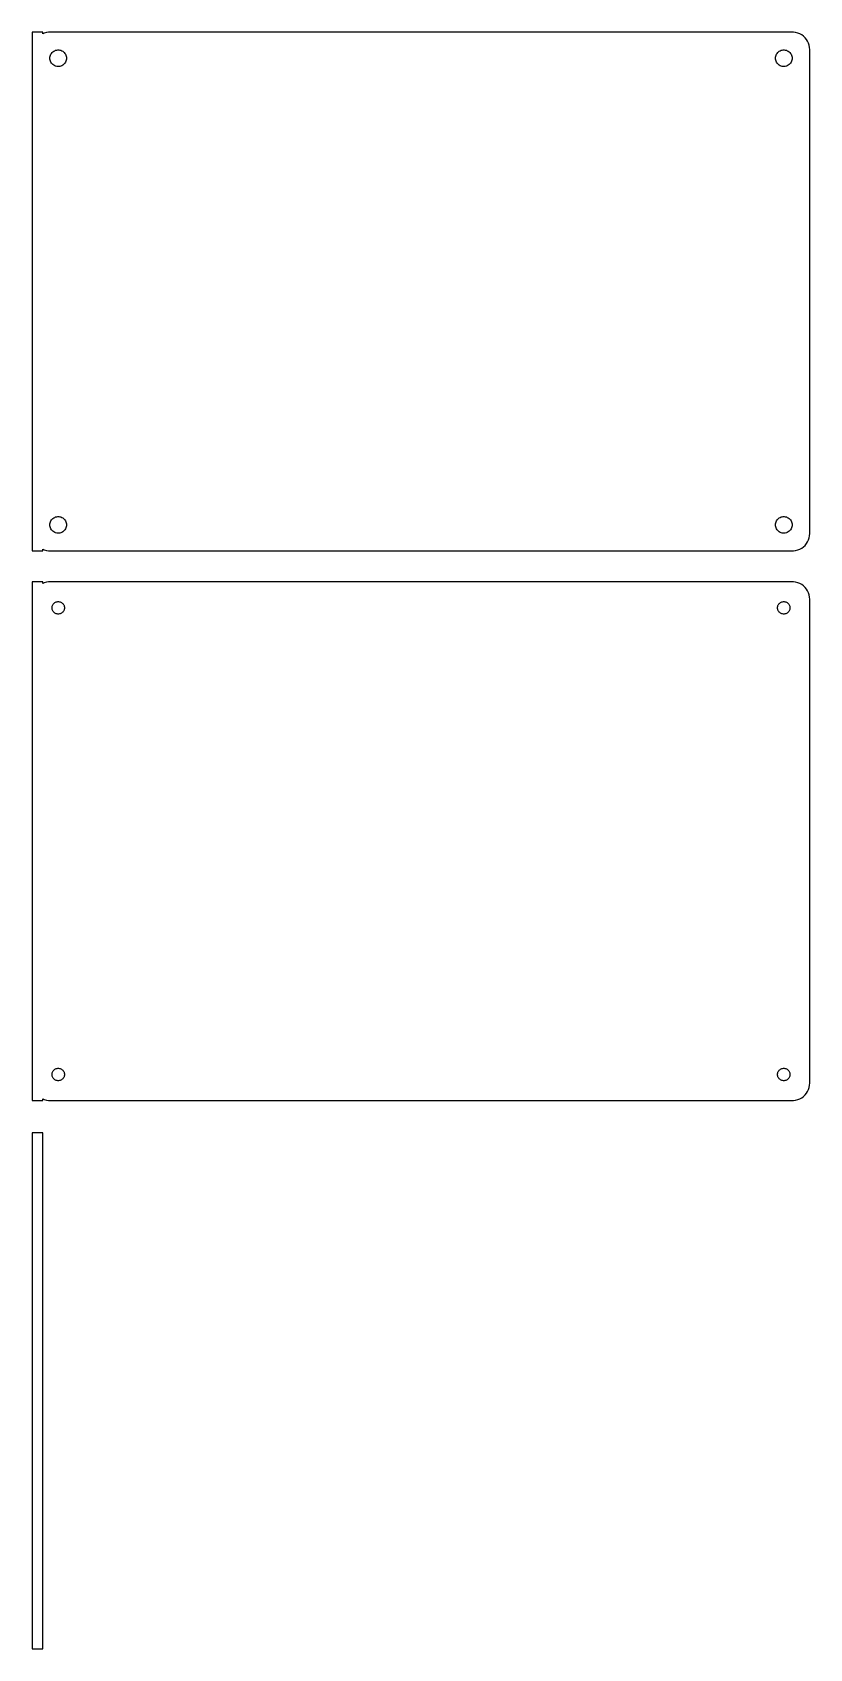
# Model space of a CAD drawing. Header units: metres. Extents: x -112 to 112, y -75 to 393.
import ezdxf

# ---------------------------------------------------------------- set-up
doc = ezdxf.new("R2010")
doc.units = ezdxf.units.M

msp = doc.modelspace()

# ---------------------------------------------------------------- linework, layer by layer
for p, q in [((-109.5, 392.99), (-112.5, 392.99)), ((-112.5, 392.99), (-112.5, 243.01)), ((-109.5, 392.575), (-109.5, 392.99)), ((-108.437, 392.911), (-109.045, 392.755)), ((-107.814, 392.99), (-108.437, 392.911)), ((107.814, 392.99), (-107.814, 392.99)), ((108.437, 392.911), (107.814, 392.99)), ((109.045, 392.755), (108.437, 392.911)), ((-109.045, 392.755), (-109.5, 392.575)), ((109.629, 392.524), (109.045, 392.755)), ((110.179, 392.222), (109.629, 392.524)), ((110.687, 391.853), (110.179, 392.222)), ((111.145, 391.423), (110.687, 391.853)), ((111.545, 390.939), (111.145, 391.423)), ((111.882, 390.409), (111.545, 390.939)), ((112.149, 389.841), (111.882, 390.409)), ((112.343, 389.243), (112.149, 389.841)), ((112.461, 388.627), (112.343, 389.243)), ((112.5, 388), (112.461, 388.627)), ((-107.4, 385.5), (-107.381, 385.801)), ((-107.381, 385.199), (-107.4, 385.5)), ((-107.381, 385.801), (-107.325, 386.097)), ((-107.325, 384.903), (-107.381, 385.199)), ((-107.325, 386.097), (-107.231, 386.383)), ((-107.231, 384.617), (-107.325, 384.903)), ((-107.231, 386.383), (-107.103, 386.656)), ((-107.103, 384.344), (-107.231, 384.617)), ((-107.103, 386.656), (-106.942, 386.911)), ((-106.942, 384.089), (-107.103, 384.344)), ((-106.942, 386.911), (-106.75, 387.143)), ((-106.75, 383.857), (-106.942, 384.089)), ((-106.75, 387.143), (-106.53, 387.349)), ((-106.53, 383.651), (-106.75, 383.857)), ((-106.53, 387.349), (-106.286, 387.526)), ((-106.286, 383.474), (-106.53, 383.651)), ((-106.286, 387.526), (-106.022, 387.672)), ((-106.022, 383.328), (-106.286, 383.474)), ((-106.022, 387.672), (-105.742, 387.783)), ((-105.742, 387.783), (-105.45, 387.857)), ((-105.45, 387.857), (-105.151, 387.895)), ((-105.151, 387.895), (-104.849, 387.895)), ((-104.849, 387.895), (-104.55, 387.857)), ((-104.55, 387.857), (-104.258, 387.783)), ((-104.258, 387.783), (-103.978, 387.672)), ((-103.978, 387.672), (-103.714, 387.526)), ((-103.714, 383.474), (-103.978, 383.328)), ((-103.714, 387.526), (-103.47, 387.349)), ((-103.47, 383.651), (-103.714, 383.474)), ((-103.47, 387.349), (-103.25, 387.143)), ((-103.25, 383.857), (-103.47, 383.651)), ((-103.25, 387.143), (-103.058, 386.911)), ((-103.058, 384.089), (-103.25, 383.857)), ((-103.058, 386.911), (-102.897, 386.656)), ((-102.897, 384.344), (-103.058, 384.089)), ((-102.897, 386.656), (-102.769, 386.383)), ((-102.769, 384.617), (-102.897, 384.344)), ((-102.769, 386.383), (-102.675, 386.097)), ((-102.675, 384.903), (-102.769, 384.617)), ((-102.675, 386.097), (-102.619, 385.801)), ((-102.619, 385.199), (-102.675, 384.903)), ((-102.619, 385.801), (-102.6, 385.5)), ((-102.6, 385.5), (-102.619, 385.199)), ((102.6, 385.5), (102.619, 385.801)), ((102.619, 385.199), (102.6, 385.5)), ((102.619, 385.801), (102.675, 386.097)), ((102.675, 384.903), (102.619, 385.199)), ((102.675, 386.097), (102.769, 386.383)), ((102.769, 384.617), (102.675, 384.903)), ((102.769, 386.383), (102.897, 386.656)), ((102.897, 384.344), (102.769, 384.617)), ((102.897, 386.656), (103.058, 386.911)), ((103.058, 384.089), (102.897, 384.344)), ((103.058, 386.911), (103.25, 387.143)), ((103.25, 383.857), (103.058, 384.089)), ((103.25, 387.143), (103.47, 387.349)), ((103.47, 383.651), (103.25, 383.857)), ((103.47, 387.349), (103.714, 387.526)), ((103.714, 383.474), (103.47, 383.651)), ((103.714, 387.526), (103.978, 387.672)), ((103.978, 383.328), (103.714, 383.474)), ((103.978, 387.672), (104.258, 387.783)), ((104.258, 387.783), (104.55, 387.857)), ((104.55, 387.857), (104.849, 387.895)), ((104.849, 387.895), (105.151, 387.895)), ((105.151, 387.895), (105.45, 387.857)), ((105.45, 387.857), (105.742, 387.783)), ((105.742, 387.783), (106.022, 387.672)), ((106.022, 387.672), (106.286, 387.526)), ((106.286, 383.474), (106.022, 383.328)), ((106.286, 387.526), (106.53, 387.349)), ((106.53, 383.651), (106.286, 383.474)), ((106.53, 387.349), (106.75, 387.143)), ((106.75, 383.857), (106.53, 383.651)), ((106.75, 387.143), (106.942, 386.911)), ((106.942, 384.089), (106.75, 383.857)), ((106.942, 386.911), (107.103, 386.656)), ((107.103, 384.344), (106.942, 384.089)), ((107.103, 386.656), (107.231, 386.383)), ((107.231, 384.617), (107.103, 384.344)), ((107.231, 386.383), (107.325, 386.097)), ((107.325, 384.903), (107.231, 384.617)), ((107.325, 386.097), (107.381, 385.801)), ((107.381, 385.199), (107.325, 384.903)), ((107.381, 385.801), (107.4, 385.5)), ((107.4, 385.5), (107.381, 385.199)), ((112.5, 248), (112.5, 388)), ((-105.742, 383.217), (-106.022, 383.328)), ((-105.45, 383.143), (-105.742, 383.217)), ((-105.151, 383.105), (-105.45, 383.143)), ((-104.849, 383.105), (-105.151, 383.105)), ((-104.55, 383.143), (-104.849, 383.105)), ((-104.258, 383.217), (-104.55, 383.143)), ((-103.978, 383.328), (-104.258, 383.217)), ((104.258, 383.217), (103.978, 383.328)), ((104.55, 383.143), (104.258, 383.217)), ((104.849, 383.105), (104.55, 383.143)), ((105.151, 383.105), (104.849, 383.105)), ((105.45, 383.143), (105.151, 383.105)), ((105.742, 383.217), (105.45, 383.143)), ((106.022, 383.328), (105.742, 383.217)), ((-106.53, 252.349), (-106.286, 252.526)), ((-106.286, 252.526), (-106.022, 252.672)), ((-106.022, 252.672), (-105.742, 252.783)), ((-105.742, 252.783), (-105.45, 252.857)), ((-105.45, 252.857), (-105.151, 252.895)), ((-105.151, 252.895), (-104.849, 252.895)), ((-104.849, 252.895), (-104.55, 252.857)), ((-104.55, 252.857), (-104.258, 252.783)), ((-104.258, 252.783), (-103.978, 252.672)), ((-103.978, 252.672), (-103.714, 252.526)), ((-103.714, 252.526), (-103.47, 252.349)), ((103.47, 252.349), (103.714, 252.526)), ((103.714, 252.526), (103.978, 252.672)), ((103.978, 252.672), (104.258, 252.783)), ((104.258, 252.783), (104.55, 252.857)), ((104.55, 252.857), (104.849, 252.895)), ((104.849, 252.895), (105.151, 252.895)), ((105.151, 252.895), (105.45, 252.857)), ((105.45, 252.857), (105.742, 252.783)), ((105.742, 252.783), (106.022, 252.672)), ((106.022, 252.672), (106.286, 252.526)), ((106.286, 252.526), (106.53, 252.349)), ((-107.4, 250.5), (-107.381, 250.801)), ((-107.381, 250.199), (-107.4, 250.5)), ((-107.381, 250.801), (-107.325, 251.097)), ((-107.325, 249.903), (-107.381, 250.199)), ((-107.325, 251.097), (-107.231, 251.383)), ((-107.231, 249.617), (-107.325, 249.903)), ((-107.231, 251.383), (-107.103, 251.656)), ((-107.103, 249.344), (-107.231, 249.617)), ((-107.103, 251.656), (-106.942, 251.911)), ((-106.942, 249.089), (-107.103, 249.344)), ((-106.942, 251.911), (-106.75, 252.143)), ((-106.75, 248.857), (-106.942, 249.089)), ((-106.75, 252.143), (-106.53, 252.349)), ((-106.53, 248.651), (-106.75, 248.857)), ((-106.286, 248.474), (-106.53, 248.651)), ((-106.022, 248.328), (-106.286, 248.474)), ((-105.742, 248.217), (-106.022, 248.328)), ((-105.45, 248.143), (-105.742, 248.217)), ((-105.151, 248.105), (-105.45, 248.143)), ((-104.849, 248.105), (-105.151, 248.105)), ((-104.55, 248.143), (-104.849, 248.105)), ((-104.258, 248.217), (-104.55, 248.143)), ((-103.978, 248.328), (-104.258, 248.217)), ((-103.714, 248.474), (-103.978, 248.328)), ((-103.47, 248.651), (-103.714, 248.474)), ((-103.47, 252.349), (-103.25, 252.143)), ((-103.25, 248.857), (-103.47, 248.651)), ((-103.25, 252.143), (-103.058, 251.911)), ((-103.058, 249.089), (-103.25, 248.857)), ((-103.058, 251.911), (-102.897, 251.656)), ((-102.897, 249.344), (-103.058, 249.089)), ((-102.897, 251.656), (-102.769, 251.383)), ((-102.769, 249.617), (-102.897, 249.344)), ((-102.769, 251.383), (-102.675, 251.097)), ((-102.675, 249.903), (-102.769, 249.617)), ((-102.675, 251.097), (-102.619, 250.801)), ((-102.619, 250.199), (-102.675, 249.903)), ((-102.619, 250.801), (-102.6, 250.5)), ((-102.6, 250.5), (-102.619, 250.199)), ((102.6, 250.5), (102.619, 250.801)), ((102.619, 250.199), (102.6, 250.5)), ((102.619, 250.801), (102.675, 251.097)), ((102.675, 249.903), (102.619, 250.199)), ((102.675, 251.097), (102.769, 251.383)), ((102.769, 249.617), (102.675, 249.903)), ((102.769, 251.383), (102.897, 251.656)), ((102.897, 249.344), (102.769, 249.617)), ((102.897, 251.656), (103.058, 251.911)), ((103.058, 249.089), (102.897, 249.344)), ((103.058, 251.911), (103.25, 252.143)), ((103.25, 248.857), (103.058, 249.089)), ((103.25, 252.143), (103.47, 252.349)), ((103.47, 248.651), (103.25, 248.857)), ((103.714, 248.474), (103.47, 248.651)), ((103.978, 248.328), (103.714, 248.474)), ((104.258, 248.217), (103.978, 248.328)), ((104.55, 248.143), (104.258, 248.217)), ((104.849, 248.105), (104.55, 248.143)), ((105.151, 248.105), (104.849, 248.105)), ((105.45, 248.143), (105.151, 248.105)), ((105.742, 248.217), (105.45, 248.143)), ((106.022, 248.328), (105.742, 248.217)), ((106.286, 248.474), (106.022, 248.328)), ((106.53, 248.651), (106.286, 248.474)), ((106.53, 252.349), (106.75, 252.143)), ((106.75, 248.857), (106.53, 248.651)), ((106.75, 252.143), (106.942, 251.911)), ((106.942, 249.089), (106.75, 248.857)), ((106.942, 251.911), (107.103, 251.656)), ((107.103, 249.344), (106.942, 249.089)), ((107.103, 251.656), (107.231, 251.383)), ((107.231, 249.617), (107.103, 249.344)), ((107.231, 251.383), (107.325, 251.097)), ((107.325, 249.903), (107.231, 249.617)), ((107.325, 251.097), (107.381, 250.801)), ((107.381, 250.199), (107.325, 249.903)), ((107.381, 250.801), (107.4, 250.5)), ((107.4, 250.5), (107.381, 250.199)), ((112.461, 247.373), (112.5, 248)), ((-109.5, 243.425), (-109.045, 243.245)), ((-109.5, 243.01), (-109.5, 243.425)), ((-109.045, 243.245), (-108.437, 243.089)), ((108.437, 243.089), (109.045, 243.245)), ((109.045, 243.245), (109.629, 243.476)), ((109.629, 243.476), (110.179, 243.778)), ((110.179, 243.778), (110.687, 244.147)), ((110.687, 244.147), (111.145, 244.577)), ((111.145, 244.577), (111.545, 245.061)), ((111.545, 245.061), (111.882, 245.591)), ((111.882, 245.591), (112.149, 246.159)), ((112.149, 246.159), (112.343, 246.757)), ((112.343, 246.757), (112.461, 247.373)), ((-112.5, 243.01), (-109.5, 243.01)), ((-108.437, 243.089), (-107.814, 243.01)), ((-107.814, 243.01), (107.814, 243.01)), ((107.814, 243.01), (108.437, 243.089)), ((-109.5, 233.99), (-112.5, 233.99)), ((-112.5, 233.99), (-112.5, 84.0099)), ((-109.5, 233.575), (-109.5, 233.99)), ((-108.437, 233.911), (-109.045, 233.755)), ((-107.814, 233.99), (-108.437, 233.911)), ((107.814, 233.99), (-107.814, 233.99)), ((108.437, 233.911), (107.814, 233.99)), ((109.045, 233.755), (108.437, 233.911)), ((-109.045, 233.755), (-109.5, 233.575)), ((109.629, 233.524), (109.045, 233.755)), ((110.179, 233.222), (109.629, 233.524)), ((110.687, 232.853), (110.179, 233.222)), ((111.145, 232.423), (110.687, 232.853)), ((111.545, 231.939), (111.145, 232.423)), ((111.882, 231.409), (111.545, 231.939)), ((112.149, 230.841), (111.882, 231.409)), ((112.343, 230.243), (112.149, 230.841)), ((112.461, 229.627), (112.343, 230.243)), ((112.5, 229), (112.461, 229.627)), ((-106.8, 226.5), (-106.786, 226.726)), ((-106.786, 226.274), (-106.8, 226.5)), ((-106.786, 226.726), (-106.743, 226.948)), ((-106.743, 226.052), (-106.786, 226.274)), ((-106.743, 226.948), (-106.674, 227.163)), ((-106.674, 225.837), (-106.743, 226.052)), ((-106.674, 227.163), (-106.577, 227.367)), ((-106.577, 225.633), (-106.674, 225.837)), ((-106.577, 227.367), (-106.456, 227.558)), ((-106.456, 225.442), (-106.577, 225.633)), ((-106.456, 227.558), (-106.312, 227.732)), ((-106.312, 225.268), (-106.456, 225.442)), ((-106.312, 227.732), (-106.147, 227.887)), ((-106.147, 225.113), (-106.312, 225.268)), ((-106.147, 227.887), (-105.964, 228.02)), ((-105.964, 224.98), (-106.147, 225.113)), ((-105.964, 228.02), (-105.766, 228.129)), ((-105.766, 224.871), (-105.964, 224.98)), ((-105.766, 228.129), (-105.556, 228.212)), ((-105.556, 224.788), (-105.766, 224.871)), ((-105.556, 228.212), (-105.337, 228.268)), ((-105.337, 224.732), (-105.556, 224.788)), ((-105.337, 228.268), (-105.113, 228.296)), ((-105.113, 224.704), (-105.337, 224.732)), ((-105.113, 228.296), (-104.887, 228.296)), ((-104.887, 224.704), (-105.113, 224.704)), ((-104.887, 228.296), (-104.663, 228.268)), ((-104.663, 224.732), (-104.887, 224.704)), ((-104.663, 228.268), (-104.444, 228.212)), ((-104.444, 224.788), (-104.663, 224.732)), ((-104.444, 228.212), (-104.234, 228.129)), ((-104.234, 224.871), (-104.444, 224.788)), ((-104.234, 228.129), (-104.036, 228.02)), ((-104.036, 224.98), (-104.234, 224.871)), ((-104.036, 228.02), (-103.853, 227.887)), ((-103.853, 225.113), (-104.036, 224.98)), ((-103.853, 227.887), (-103.688, 227.732)), ((-103.688, 225.268), (-103.853, 225.113)), ((-103.688, 227.732), (-103.544, 227.558)), ((-103.544, 225.442), (-103.688, 225.268)), ((-103.544, 227.558), (-103.423, 227.367)), ((-103.423, 225.633), (-103.544, 225.442)), ((-103.423, 227.367), (-103.326, 227.163)), ((-103.326, 225.837), (-103.423, 225.633)), ((-103.326, 227.163), (-103.257, 226.948)), ((-103.257, 226.052), (-103.326, 225.837)), ((-103.257, 226.948), (-103.214, 226.726)), ((-103.214, 226.274), (-103.257, 226.052)), ((-103.214, 226.726), (-103.2, 226.5)), ((-103.2, 226.5), (-103.214, 226.274)), ((103.2, 226.5), (103.214, 226.726)), ((103.214, 226.274), (103.2, 226.5)), ((103.214, 226.726), (103.257, 226.948)), ((103.257, 226.052), (103.214, 226.274)), ((103.257, 226.948), (103.326, 227.163)), ((103.326, 225.837), (103.257, 226.052)), ((103.326, 227.163), (103.423, 227.367)), ((103.423, 225.633), (103.326, 225.837)), ((103.423, 227.367), (103.544, 227.558)), ((103.544, 225.442), (103.423, 225.633)), ((103.544, 227.558), (103.688, 227.732)), ((103.688, 225.268), (103.544, 225.442)), ((103.688, 227.732), (103.853, 227.887)), ((103.853, 225.113), (103.688, 225.268)), ((103.853, 227.887), (104.036, 228.02)), ((104.036, 224.98), (103.853, 225.113)), ((104.036, 228.02), (104.234, 228.129)), ((104.234, 224.871), (104.036, 224.98)), ((104.234, 228.129), (104.444, 228.212)), ((104.444, 224.788), (104.234, 224.871)), ((104.444, 228.212), (104.663, 228.268)), ((104.663, 224.732), (104.444, 224.788)), ((104.663, 228.268), (104.887, 228.296)), ((104.887, 224.704), (104.663, 224.732)), ((104.887, 228.296), (105.113, 228.296)), ((105.113, 224.704), (104.887, 224.704)), ((105.113, 228.296), (105.337, 228.268)), ((105.337, 224.732), (105.113, 224.704)), ((105.337, 228.268), (105.556, 228.212)), ((105.556, 224.788), (105.337, 224.732)), ((105.556, 228.212), (105.766, 228.129)), ((105.766, 224.871), (105.556, 224.788)), ((105.766, 228.129), (105.964, 228.02)), ((105.964, 224.98), (105.766, 224.871)), ((105.964, 228.02), (106.147, 227.887)), ((106.147, 225.113), (105.964, 224.98)), ((106.147, 227.887), (106.312, 227.732)), ((106.312, 225.268), (106.147, 225.113)), ((106.312, 227.732), (106.456, 227.558)), ((106.456, 225.442), (106.312, 225.268)), ((106.456, 227.558), (106.577, 227.367)), ((106.577, 225.633), (106.456, 225.442)), ((106.577, 227.367), (106.674, 227.163)), ((106.674, 225.837), (106.577, 225.633)), ((106.674, 227.163), (106.743, 226.948)), ((106.743, 226.052), (106.674, 225.837)), ((106.743, 226.948), (106.786, 226.726)), ((106.786, 226.274), (106.743, 226.052)), ((106.786, 226.726), (106.8, 226.5)), ((106.8, 226.5), (106.786, 226.274)), ((112.5, 89), (112.5, 229)), ((-106.8, 91.5), (-106.786, 91.7256)), ((-106.786, 91.2744), (-106.8, 91.5)), ((-106.786, 91.7256), (-106.743, 91.9476)), ((-106.743, 91.0524), (-106.786, 91.2744)), ((-106.743, 91.9476), (-106.674, 92.1626)), ((-106.674, 90.8374), (-106.743, 91.0524)), ((-106.674, 92.1626), (-106.577, 92.3672)), ((-106.577, 90.6328), (-106.674, 90.8374)), ((-106.577, 92.3672), (-106.456, 92.558)), ((-106.456, 90.442), (-106.577, 90.6328)), ((-106.456, 92.558), (-106.312, 92.7322)), ((-106.312, 90.2678), (-106.456, 90.442)), ((-106.312, 92.7322), (-106.147, 92.8869)), ((-106.147, 90.1131), (-106.312, 90.2678)), ((-106.147, 92.8869), (-105.964, 93.0198)), ((-105.964, 89.9802), (-106.147, 90.1131)), ((-105.964, 93.0198), (-105.766, 93.1287)), ((-105.766, 89.8713), (-105.964, 89.9802)), ((-105.766, 93.1287), (-105.556, 93.2119)), ((-105.556, 89.7881), (-105.766, 89.8713)), ((-105.556, 93.2119), (-105.337, 93.2681)), ((-105.337, 89.7319), (-105.556, 89.7881)), ((-105.337, 93.2681), (-105.113, 93.2964)), ((-105.113, 89.7036), (-105.337, 89.7319)), ((-105.113, 93.2964), (-104.887, 93.2964)), ((-104.887, 89.7036), (-105.113, 89.7036)), ((-104.887, 93.2964), (-104.663, 93.2681)), ((-104.663, 89.7319), (-104.887, 89.7036)), ((-104.663, 93.2681), (-104.444, 93.2119)), ((-104.444, 89.7881), (-104.663, 89.7319)), ((-104.444, 93.2119), (-104.234, 93.1287)), ((-104.234, 89.8713), (-104.444, 89.7881)), ((-104.234, 93.1287), (-104.036, 93.0198)), ((-104.036, 89.9802), (-104.234, 89.8713)), ((-104.036, 93.0198), (-103.853, 92.8869)), ((-103.853, 90.1131), (-104.036, 89.9802)), ((-103.853, 92.8869), (-103.688, 92.7322)), ((-103.688, 90.2678), (-103.853, 90.1131)), ((-103.688, 92.7322), (-103.544, 92.558)), ((-103.544, 90.442), (-103.688, 90.2678)), ((-103.544, 92.558), (-103.423, 92.3672)), ((-103.423, 90.6328), (-103.544, 90.442)), ((-103.423, 92.3672), (-103.326, 92.1626)), ((-103.326, 90.8374), (-103.423, 90.6328)), ((-103.326, 92.1626), (-103.257, 91.9476)), ((-103.257, 91.0524), (-103.326, 90.8374)), ((-103.257, 91.9476), (-103.214, 91.7256)), ((-103.214, 91.2744), (-103.257, 91.0524)), ((-103.214, 91.7256), (-103.2, 91.5)), ((-103.2, 91.5), (-103.214, 91.2744)), ((103.2, 91.5), (103.214, 91.7256)), ((103.214, 91.2744), (103.2, 91.5)), ((103.214, 91.7256), (103.257, 91.9476)), ((103.257, 91.0524), (103.214, 91.2744)), ((103.257, 91.9476), (103.326, 92.1626)), ((103.326, 90.8374), (103.257, 91.0524)), ((103.326, 92.1626), (103.423, 92.3672)), ((103.423, 90.6328), (103.326, 90.8374)), ((103.423, 92.3672), (103.544, 92.558)), ((103.544, 90.442), (103.423, 90.6328)), ((103.544, 92.558), (103.688, 92.7322)), ((103.688, 90.2678), (103.544, 90.442)), ((103.688, 92.7322), (103.853, 92.8869)), ((103.853, 90.1131), (103.688, 90.2678)), ((103.853, 92.8869), (104.036, 93.0198)), ((104.036, 89.9802), (103.853, 90.1131)), ((104.036, 93.0198), (104.234, 93.1287)), ((104.234, 89.8713), (104.036, 89.9802)), ((104.234, 93.1287), (104.444, 93.2119)), ((104.444, 89.7881), (104.234, 89.8713)), ((104.444, 93.2119), (104.663, 93.2681)), ((104.663, 89.7319), (104.444, 89.7881)), ((104.663, 93.2681), (104.887, 93.2964)), ((104.887, 89.7036), (104.663, 89.7319)), ((104.887, 93.2964), (105.113, 93.2964)), ((105.113, 89.7036), (104.887, 89.7036)), ((105.113, 93.2964), (105.337, 93.2681)), ((105.337, 89.7319), (105.113, 89.7036)), ((105.337, 93.2681), (105.556, 93.2119)), ((105.556, 89.7881), (105.337, 89.7319)), ((105.556, 93.2119), (105.766, 93.1287)), ((105.766, 89.8713), (105.556, 89.7881)), ((105.766, 93.1287), (105.964, 93.0198)), ((105.964, 89.9802), (105.766, 89.8713)), ((105.964, 93.0198), (106.147, 92.8869)), ((106.147, 90.1131), (105.964, 89.9802)), ((106.147, 92.8869), (106.312, 92.7322)), ((106.312, 90.2678), (106.147, 90.1131)), ((106.312, 92.7322), (106.456, 92.558)), ((106.456, 90.442), (106.312, 90.2678)), ((106.456, 92.558), (106.577, 92.3672)), ((106.577, 90.6328), (106.456, 90.442)), ((106.577, 92.3672), (106.674, 92.1626)), ((106.674, 90.8374), (106.577, 90.6328)), ((106.674, 92.1626), (106.743, 91.9476)), ((106.743, 91.0524), (106.674, 90.8374)), ((106.743, 91.9476), (106.786, 91.7256)), ((106.786, 91.2744), (106.743, 91.0524)), ((106.786, 91.7256), (106.8, 91.5)), ((106.8, 91.5), (106.786, 91.2744)), ((112.461, 88.3733), (112.5, 89)), ((-109.5, 84.4248), (-109.045, 84.2447)), ((-109.5, 84.0099), (-109.5, 84.4248)), ((-109.045, 84.2447), (-108.437, 84.0886)), ((108.437, 84.0886), (109.045, 84.2447)), ((109.045, 84.2447), (109.629, 84.4759)), ((109.629, 84.4759), (110.179, 84.7784)), ((110.179, 84.7784), (110.687, 85.1474)), ((110.687, 85.1474), (111.145, 85.5773)), ((111.145, 85.5773), (111.545, 86.0611)), ((111.545, 86.0611), (111.882, 86.5912)), ((111.882, 86.5912), (112.149, 87.1594)), ((112.149, 87.1594), (112.343, 87.7566)), ((112.343, 87.7566), (112.461, 88.3733)), ((-112.5, 84.0099), (-109.5, 84.0099)), ((-108.437, 84.0886), (-107.814, 84.0099)), ((-107.814, 84.0099), (107.814, 84.0099)), ((107.814, 84.0099), (108.437, 84.0886)), ((-109.5, 74.6148), (-112.5, 74.6148)), ((-112.5, 74.6148), (-112.5, -74.6148)), ((-109.5, -74.6148), (-109.5, 74.6148)), ((-112.5, -74.6148), (-109.5, -74.6148))]:
    msp.add_line(p, q)

doc.saveas('drawing.dxf')
